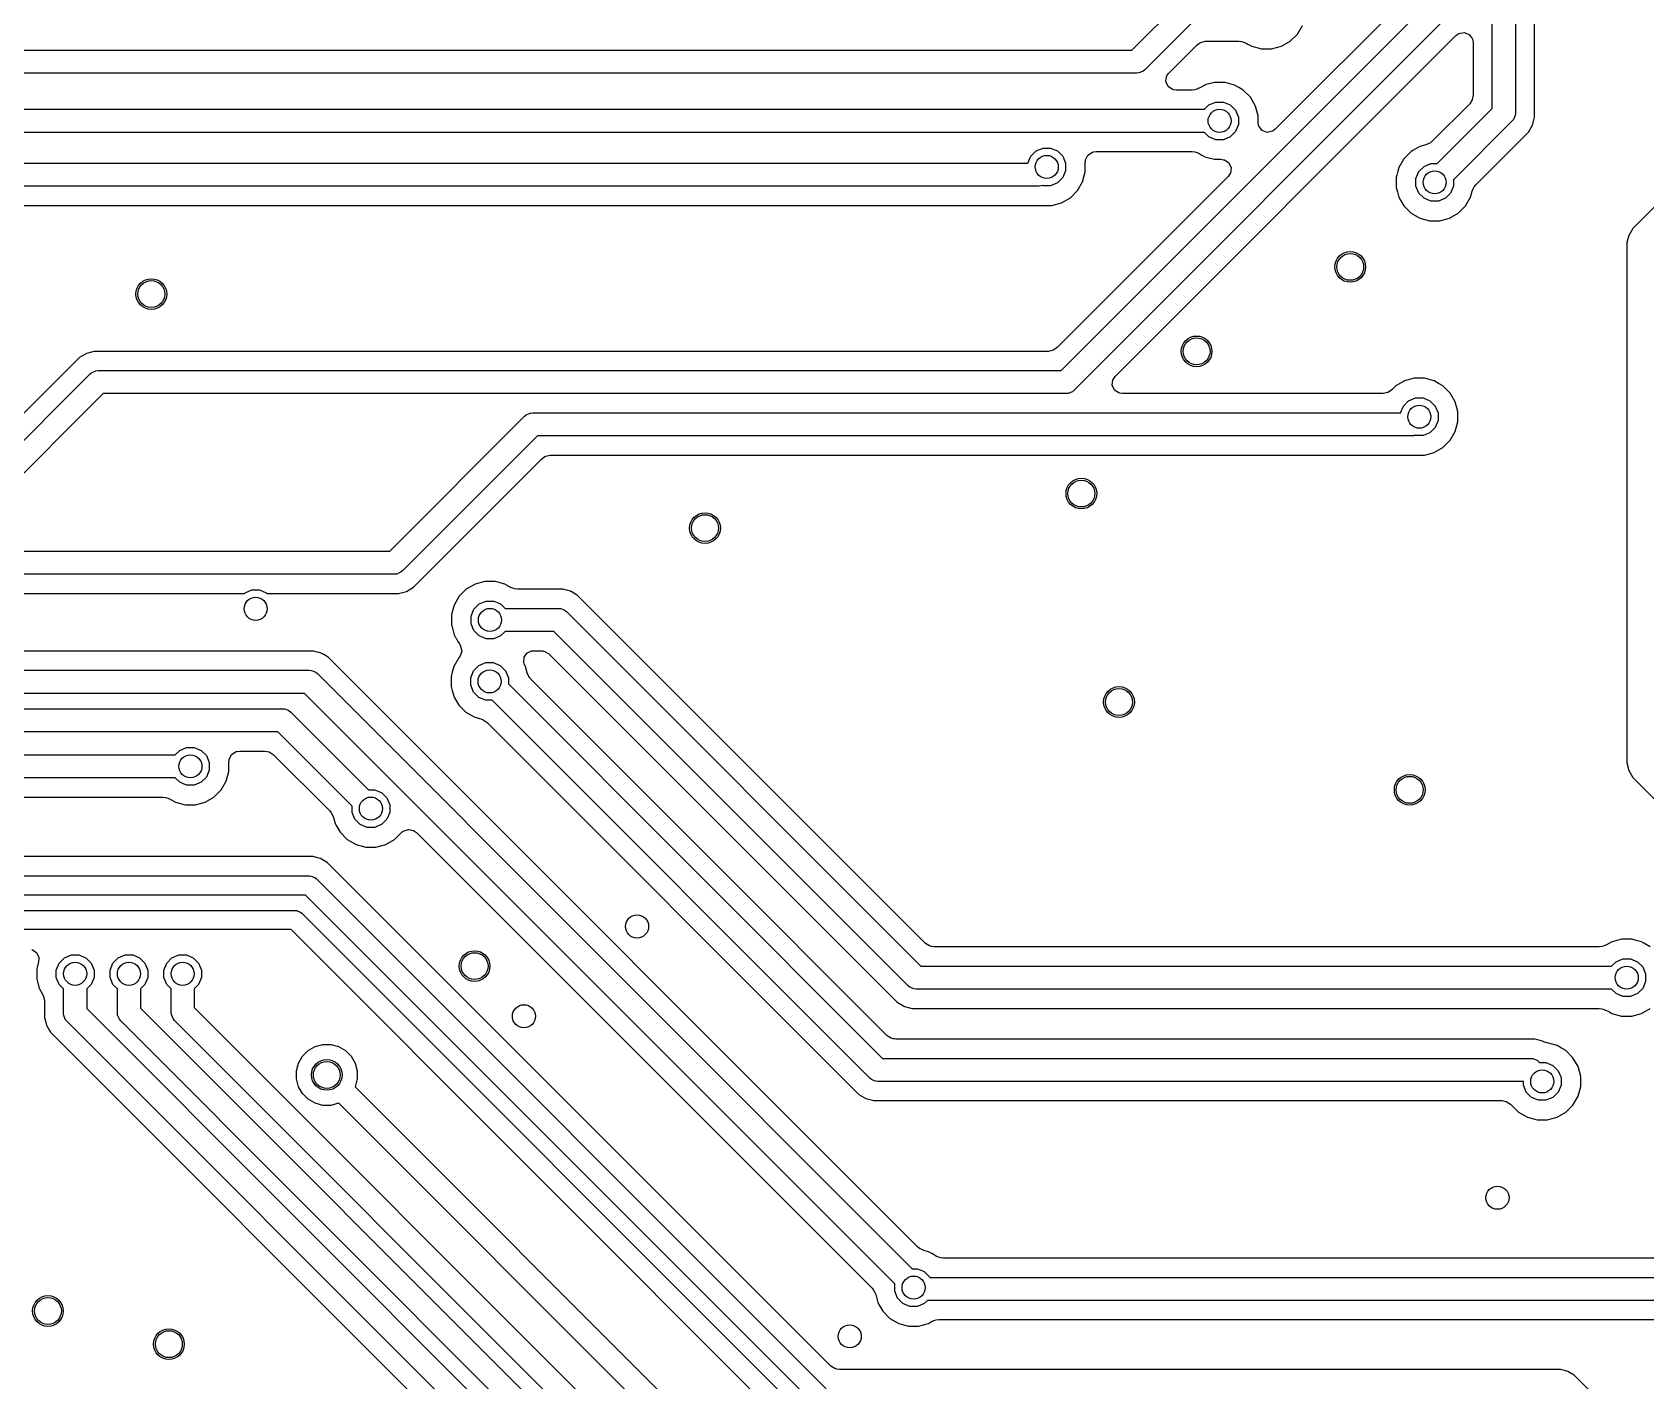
# Model space of a CAD drawing. Header units: inches. Extents: x 0.01 to 5.35, y 0.01 to 3.37.
# Drawn here: x 1.537 to 2.364, y 1.194 to 1.885 of the extents above; entities that cross this region are included whole.
import ezdxf

# ---------------------------------------------------------------- set-up
doc = ezdxf.new("R2010")
doc.units = ezdxf.units.IN
doc.header["$MEASUREMENT"] = 0
doc.layers.add('BLACK', color=250, linetype='CONTINUOUS')

msp = doc.modelspace()

# ---------------------------------------------------------------- linework, layer by layer
at = {"layer": 'BLACK', "linetype": 'CONTINUOUS'}
for p, q in [((2.66322, 2.0907), (2.35691, 1.78439)), ((2.29669, 1.94591), (2.29669, 1.84354)), ((2.30656, 1.84562), (2.30656, 1.94798)), ((2.28488, 1.84599), (2.28488, 1.94346)), ((2.06393, 1.71165), (2.25533, 1.90306)), ((2.24375, 1.90542), (2.17365, 1.83532)), ((2.26542, 1.89643), (2.07055, 1.70157)), ((2.10019, 1.87586), (2.12465, 1.90032)), ((2.13127, 1.89024), (2.10681, 1.86578)), ((2.18497, 1.88405), (2.18756, 1.88854)), ((2.09152, 1.7086), (2.26619, 1.88326)), ((2.11908, 1.86411), (2.13343, 1.87845)), ((2.13343, 1.87845), (2.13454, 1.87929)), ((2.13454, 1.87929), (2.13545, 1.87978)), ((2.13545, 1.87978), (2.13779, 1.88038)), ((2.13779, 1.88038), (2.15515, 1.88038)), ((2.15515, 1.88038), (2.15641, 1.88021)), ((2.15641, 1.88021), (2.15761, 1.87989)), ((2.15761, 1.87989), (2.15879, 1.8794)), ((2.15879, 1.8794), (2.15958, 1.87895)), ((2.15958, 1.87895), (2.16159, 1.87779)), ((2.16159, 1.87779), (2.16661, 1.87644)), ((2.17179, 1.87644), (2.1768, 1.87779)), ((2.1768, 1.87779), (2.1813, 1.88038)), ((2.1813, 1.88038), (2.18497, 1.88405)), ((2.26619, 1.88326), (2.2673, 1.88409)), ((2.2673, 1.88409), (2.26769, 1.88431)), ((2.26769, 1.88431), (2.27038, 1.88489)), ((2.27038, 1.88489), (2.27296, 1.88393)), ((2.27296, 1.88393), (2.27461, 1.88173)), ((2.27461, 1.88173), (2.2747, 1.88146)), ((2.2747, 1.88146), (2.27471, 1.88145)), ((2.27471, 1.88145), (2.27502, 1.87974)), ((2.27502, 1.87974), (2.27502, 1.8528)), ((1.07507, 1.87586), (2.10019, 1.87586)), ((2.16661, 1.87644), (2.16661, 1.87644)), ((2.16661, 1.87644), (2.17179, 1.87644)), ((2.17179, 1.87644), (2.17179, 1.87644)), ((2.10263, 1.86405), (1.07752, 1.86405)), ((2.10378, 1.86416), (2.10263, 1.86405)), ((2.10467, 1.86453), (2.10378, 1.86416)), ((2.10591, 1.86504), (2.10467, 1.86453)), ((2.10681, 1.86578), (2.10591, 1.86504)), ((2.11758, 1.85969), (2.11776, 1.86098)), ((2.11771, 1.86139), (2.11787, 1.86174)), ((2.11776, 1.86098), (2.11771, 1.86139)), ((2.11787, 1.86174), (2.11797, 1.86241)), ((2.11797, 1.86241), (2.1181, 1.86268)), ((2.1181, 1.86268), (2.11876, 1.86364)), ((2.11876, 1.86364), (2.11887, 1.86388)), ((2.11887, 1.86388), (2.11897, 1.86394)), ((2.11897, 1.86394), (2.11908, 1.86411)), ((2.11872, 1.85718), (2.11758, 1.85969)), ((2.12104, 1.8557), (2.11872, 1.85718)), ((2.12146, 1.85557), (2.12104, 1.8557)), ((2.12284, 1.85537), (2.12146, 1.85557)), ((2.13107, 1.85537), (2.12284, 1.85537)), ((2.13233, 1.85554), (2.13107, 1.85537)), ((2.13353, 1.85586), (2.13233, 1.85554)), ((2.13361, 1.85588), (2.13353, 1.85586)), ((2.13408, 1.85619), (2.13361, 1.85588)), ((2.13471, 1.85635), (2.13408, 1.85619)), ((2.13752, 1.85797), (2.13471, 1.85635)), ((2.13758, 1.85799), (2.13752, 1.85797)), ((2.14252, 1.85931), (2.13758, 1.85799)), ((2.14771, 1.85931), (2.14252, 1.85931)), ((2.14252, 1.85931), (2.14252, 1.85931)), ((2.14917, 1.85892), (2.14771, 1.85931)), ((2.14771, 1.85931), (2.14771, 1.85931)), ((2.15272, 1.85797), (2.14917, 1.85892)), ((2.14917, 1.85892), (2.14917, 1.85892)), ((2.15497, 1.85667), (2.15272, 1.85797)), ((2.15722, 1.85537), (2.15497, 1.85667)), ((2.16089, 1.85171), (2.15722, 1.85537)), ((2.27502, 1.8528), (2.27482, 1.85142)), ((1.11165, 1.84551), (2.13737, 1.84551)), ((2.13737, 1.84551), (2.13965, 1.84779)), ((2.13965, 1.84779), (2.1432, 1.84926)), ((2.1432, 1.84926), (2.14704, 1.84926)), ((2.14704, 1.84926), (2.15059, 1.84779)), ((2.15059, 1.84779), (2.1533, 1.84507)), ((2.1533, 1.84507), (2.15477, 1.84153)), ((2.16348, 1.84721), (2.16089, 1.85171)), ((2.16482, 1.8422), (2.16348, 1.84721)), ((2.2733, 1.84835), (2.25414, 1.82919)), ((2.25666, 1.81776), (2.28488, 1.84599)), ((2.27453, 1.85043), (2.2733, 1.84835)), ((2.27482, 1.85142), (2.27453, 1.85043)), ((2.30656, 1.84147), (2.30656, 1.84562)), ((2.15477, 1.83769), (2.1533, 1.83414)), ((2.15477, 1.84153), (2.15477, 1.83769)), ((2.16482, 1.83884), (2.16482, 1.8422)), ((2.16482, 1.8422), (2.16482, 1.8422)), ((2.16513, 1.83714), (2.16482, 1.83884)), ((2.16524, 1.83685), (2.16513, 1.83714)), ((2.16688, 1.83465), (2.16524, 1.83685)), ((2.29496, 1.83937), (2.26501, 1.80941)), ((2.2957, 1.84026), (2.29496, 1.83937)), ((2.29641, 1.84199), (2.2957, 1.84026)), ((2.29658, 1.84239), (2.29641, 1.84199)), ((2.29669, 1.84354), (2.29658, 1.84239)), ((2.3034, 1.83386), (2.30548, 1.83746)), ((2.30548, 1.83746), (2.30656, 1.84147)), ((2.13737, 1.8337), (1.1141, 1.8337)), ((2.13965, 1.83142), (2.13737, 1.8337)), ((2.1432, 1.82995), (2.13965, 1.83142)), ((2.14704, 1.82995), (2.1432, 1.82995)), ((2.15059, 1.83142), (2.14704, 1.82995)), ((2.1533, 1.83414), (2.15059, 1.83142)), ((2.16946, 1.83369), (2.16688, 1.83465)), ((2.17215, 1.83428), (2.16946, 1.83369)), ((2.17254, 1.83449), (2.17215, 1.83428)), ((2.17365, 1.83532), (2.17254, 1.83449)), ((2.25205, 1.8278), (2.25088, 1.82731)), ((2.25313, 1.82842), (2.25205, 1.8278)), ((2.25414, 1.82919), (2.25313, 1.82842)), ((2.27644, 1.8069), (2.3034, 1.83386)), ((2.04687, 1.81795), (2.04833, 1.82147)), ((2.04833, 1.82147), (2.05104, 1.82419)), ((2.05104, 1.82419), (2.05459, 1.82566)), ((2.05459, 1.82566), (2.05843, 1.82566)), ((2.05843, 1.82566), (2.06198, 1.82419)), ((2.06198, 1.82419), (2.06469, 1.82147)), ((2.06469, 1.82147), (2.06616, 1.81792)), ((2.07634, 1.81892), (2.07645, 1.81956)), ((2.07645, 1.81956), (2.07762, 1.82205)), ((2.07762, 1.82205), (2.07992, 1.8235)), ((2.07992, 1.8235), (2.08043, 1.82365)), ((2.08043, 1.82365), (2.08178, 1.82384)), ((2.08178, 1.82384), (2.13107, 1.82384)), ((2.13107, 1.82384), (2.13233, 1.82367)), ((2.13233, 1.82367), (2.13353, 1.82335)), ((2.13353, 1.82335), (2.13471, 1.82286)), ((2.13471, 1.82286), (2.13572, 1.82228)), ((2.13572, 1.82228), (2.13572, 1.82228)), ((2.13572, 1.82228), (2.13572, 1.82228)), ((2.13572, 1.82228), (2.13751, 1.82124)), ((2.13751, 1.82124), (2.13751, 1.82124)), ((2.13751, 1.82124), (2.13751, 1.82124)), ((2.13751, 1.82124), (2.14252, 1.8199)), ((2.14252, 1.8199), (2.14252, 1.8199)), ((2.14252, 1.8199), (2.14574, 1.8199)), ((2.14574, 1.8199), (2.14712, 1.8197)), ((2.14712, 1.8197), (2.14755, 1.81958)), ((2.14755, 1.81958), (2.14986, 1.81809)), ((2.23959, 1.82021), (2.23699, 1.81572)), ((2.24325, 1.82388), (2.23959, 1.82021)), ((2.23959, 1.82021), (2.23959, 1.82021)), ((2.23959, 1.82021), (2.23959, 1.82021)), ((2.24326, 1.82388), (2.24325, 1.82388)), ((2.24416, 1.8244), (2.24326, 1.82388)), ((2.24775, 1.82647), (2.24416, 1.8244)), ((2.25088, 1.82731), (2.24775, 1.82647)), ((2.24775, 1.82647), (2.24775, 1.82647)), ((2.24775, 1.82647), (2.24775, 1.82647)), ((2.24775, 1.82647), (2.24775, 1.82647)), ((1.15299, 1.81795), (2.04687, 1.81795)), ((2.1495, 1.81117), (2.06177, 1.72344)), ((2.06616, 1.81408), (2.06469, 1.81054)), ((2.06616, 1.81792), (2.06616, 1.81408)), ((2.07487, 1.8084), (2.07621, 1.81341)), ((2.07621, 1.81771), (2.07627, 1.81846)), ((2.07621, 1.81341), (2.07621, 1.81771)), ((2.07627, 1.81846), (2.07634, 1.81892)), ((2.07634, 1.81892), (2.07634, 1.81892)), ((2.15049, 1.81259), (2.1495, 1.81117)), ((2.14986, 1.81809), (2.151, 1.81559)), ((2.15061, 1.81287), (2.15049, 1.81259)), ((2.151, 1.81559), (2.15061, 1.81287)), ((2.15061, 1.81287), (2.15061, 1.81287)), ((2.23595, 1.81182), (2.23565, 1.8107)), ((2.23648, 1.81381), (2.23595, 1.81182)), ((2.23699, 1.81572), (2.23648, 1.81381)), ((2.23699, 1.81572), (2.23699, 1.81572)), ((2.23699, 1.81572), (2.23699, 1.81572)), ((2.23699, 1.81572), (2.23699, 1.81572)), ((2.2457, 1.81003), (2.24717, 1.81358)), ((2.24717, 1.81358), (2.24989, 1.81629)), ((2.24989, 1.81629), (2.25343, 1.81776)), ((2.25343, 1.81776), (2.25666, 1.81776)), ((2.05255, 1.80614), (1.15544, 1.80614)), ((2.05371, 1.80626), (2.05255, 1.80614)), ((2.05426, 1.80649), (2.05371, 1.80626)), ((2.05459, 1.80635), (2.05426, 1.80649)), ((2.05843, 1.80635), (2.05459, 1.80635)), ((2.06198, 1.80782), (2.05843, 1.80635)), ((2.06469, 1.81054), (2.06198, 1.80782)), ((2.06861, 1.80024), (2.07228, 1.8039)), ((2.07228, 1.8039), (2.07487, 1.8084)), ((2.23565, 1.8107), (2.23565, 1.80552)), ((2.23565, 1.80552), (2.23625, 1.80326)), ((2.23625, 1.80326), (2.23625, 1.80326)), ((2.23625, 1.80326), (2.23625, 1.80326)), ((2.23625, 1.80326), (2.23699, 1.8005)), ((2.2457, 1.80619), (2.2457, 1.81003)), ((2.24717, 1.80264), (2.2457, 1.80619)), ((2.26501, 1.80619), (2.26354, 1.80264)), ((2.26501, 1.80941), (2.26501, 1.80619)), ((2.27372, 1.8005), (2.27455, 1.80363)), ((2.27455, 1.80363), (2.27504, 1.80481)), ((2.27504, 1.80481), (2.27566, 1.80588)), ((2.27566, 1.80588), (2.27644, 1.8069)), ((1.16196, 1.79628), (2.0548, 1.79628)), ((2.0548, 1.79628), (2.0548, 1.79628)), ((2.0548, 1.79628), (2.05484, 1.79628)), ((2.05484, 1.79628), (2.05494, 1.79629)), ((2.05494, 1.79629), (2.05526, 1.7963)), ((2.05526, 1.7963), (2.0591, 1.7963)), ((2.0591, 1.7963), (2.06412, 1.79764)), ((2.0591, 1.7963), (2.0591, 1.7963)), ((2.06412, 1.79764), (2.06861, 1.80024)), ((2.23699, 1.8005), (2.23791, 1.79892)), ((2.23791, 1.79892), (2.23959, 1.79601)), ((2.23959, 1.79601), (2.24326, 1.79234)), ((2.24989, 1.79993), (2.24717, 1.80264)), ((2.25343, 1.79846), (2.24989, 1.79993)), ((2.25727, 1.79846), (2.25343, 1.79846)), ((2.26082, 1.79993), (2.25727, 1.79846)), ((2.26354, 1.80264), (2.26082, 1.79993)), ((2.26745, 1.79234), (2.27112, 1.79601)), ((2.27112, 1.79601), (2.27372, 1.8005)), ((2.24326, 1.79234), (2.24775, 1.78975)), ((2.24775, 1.78975), (2.25276, 1.78841)), ((2.25276, 1.78841), (2.25276, 1.78841)), ((2.25276, 1.78841), (2.25795, 1.78841)), ((2.25795, 1.78841), (2.26296, 1.78975)), ((2.25795, 1.78841), (2.25795, 1.78841)), ((2.26296, 1.78975), (2.26745, 1.79234)), ((2.35483, 1.78079), (2.35408, 1.77797)), ((2.35485, 1.78082), (2.35483, 1.78079)), ((2.35486, 1.78083), (2.35485, 1.78082)), ((2.35691, 1.78439), (2.35486, 1.78083)), ((2.35691, 1.78439), (2.35691, 1.78439)), ((2.3539, 1.77731), (2.35376, 1.77678)), ((2.35376, 1.77678), (2.35376, 1.51076)), ((2.35393, 1.77741), (2.3539, 1.77731)), ((2.3539, 1.77731), (2.3539, 1.77731)), ((2.35408, 1.77797), (2.35393, 1.77741)), ((2.35393, 1.77741), (2.35393, 1.77741)), ((2.35393, 1.77741), (2.35393, 1.77741)), ((1.56425, 1.72044), (1.56065, 1.71837)), ((1.56826, 1.72152), (1.56425, 1.72044)), ((1.56425, 1.72044), (1.56425, 1.72044)), ((2.05741, 1.72152), (1.56826, 1.72152)), ((2.05975, 1.72211), (2.05741, 1.72152)), ((2.06066, 1.72261), (2.05975, 1.72211)), ((2.06177, 1.72344), (2.06066, 1.72261)), ((1.56065, 1.71837), (1.5002, 1.65792)), ((1.56065, 1.71837), (1.56065, 1.71837)), ((1.56065, 1.71837), (1.56065, 1.71837)), ((1.50272, 1.64648), (1.56616, 1.70992)), ((1.56616, 1.70992), (1.56705, 1.71066)), ((1.56705, 1.71066), (1.56876, 1.71136)), ((1.56876, 1.71136), (1.56918, 1.71154)), ((1.56918, 1.71154), (1.57033, 1.71165)), ((1.57033, 1.71165), (2.06393, 1.71165)), ((2.09002, 1.70417), (2.09041, 1.7069)), ((2.09116, 1.70167), (2.09002, 1.70417)), ((2.09041, 1.7069), (2.09054, 1.70717)), ((2.09054, 1.70717), (2.09152, 1.7086)), ((2.23538, 1.7038), (2.23337, 1.70179)), ((2.23987, 1.70639), (2.23538, 1.7038)), ((2.23538, 1.7038), (2.23538, 1.7038)), ((2.24489, 1.70774), (2.23987, 1.70639)), ((2.23987, 1.70639), (2.23987, 1.70639)), ((2.25007, 1.70774), (2.24489, 1.70774)), ((2.25258, 1.70706), (2.25007, 1.70774)), ((2.25007, 1.70774), (2.25007, 1.70774)), ((2.25509, 1.70639), (2.25258, 1.70706)), ((2.25733, 1.7051), (2.25509, 1.70639)), ((2.25958, 1.7038), (2.25733, 1.7051)), ((2.26325, 1.70013), (2.25958, 1.7038)), ((1.57278, 1.69984), (1.51107, 1.63813)), ((2.06638, 1.69984), (1.57278, 1.69984)), ((2.06753, 1.69996), (2.06638, 1.69984)), ((2.06875, 1.70046), (2.06753, 1.69996)), ((2.06966, 1.70084), (2.06875, 1.70046)), ((2.07055, 1.70157), (2.06966, 1.70084)), ((2.09348, 1.70019), (2.09116, 1.70167)), ((2.0939, 1.70006), (2.09348, 1.70019)), ((2.09528, 1.69986), (2.0939, 1.70006)), ((2.22901, 1.69986), (2.09528, 1.69986)), ((2.23135, 1.70046), (2.22901, 1.69986)), ((2.23226, 1.70096), (2.23135, 1.70046)), ((2.23337, 1.70179), (2.23226, 1.70096)), ((2.2393, 1.6935), (2.24201, 1.69622)), ((2.24201, 1.69622), (2.24556, 1.69768)), ((2.24556, 1.69768), (2.2494, 1.69768)), ((2.2494, 1.69768), (2.25295, 1.69622)), ((2.25295, 1.69622), (2.25566, 1.6935)), ((2.26584, 1.69564), (2.26325, 1.70013)), ((2.26719, 1.69063), (2.26584, 1.69564)), ((1.71972, 1.61913), (1.78886, 1.68827)), ((1.78886, 1.68827), (1.78975, 1.689)), ((1.78975, 1.689), (1.79133, 1.68966)), ((1.79133, 1.68966), (1.79188, 1.68989)), ((1.79188, 1.68989), (1.79304, 1.69)), ((1.79304, 1.69), (2.23785, 1.69)), ((2.23785, 1.69), (2.2393, 1.6935)), ((2.25566, 1.6935), (2.25713, 1.68995)), ((2.25713, 1.68995), (2.25713, 1.68611)), ((2.26719, 1.68544), (2.26719, 1.69063)), ((2.25295, 1.67985), (2.2494, 1.67838)), ((2.25566, 1.68256), (2.25295, 1.67985)), ((2.25713, 1.68611), (2.25566, 1.68256)), ((2.26325, 1.67593), (2.26584, 1.68043)), ((2.26584, 1.68043), (2.26719, 1.68544)), ((1.79548, 1.67819), (1.72635, 1.60905)), ((2.24354, 1.67819), (1.79548, 1.67819)), ((2.2447, 1.6783), (2.24354, 1.67819)), ((2.24522, 1.67852), (2.2447, 1.6783)), ((2.24556, 1.67838), (2.24522, 1.67852)), ((2.2494, 1.67838), (2.24556, 1.67838)), ((2.25509, 1.66967), (2.25958, 1.67226)), ((2.25958, 1.67226), (2.26325, 1.67593)), ((1.73185, 1.60061), (1.79764, 1.6664)), ((1.79764, 1.6664), (1.79875, 1.66723)), ((1.79875, 1.66723), (1.79966, 1.66773)), ((1.79966, 1.66773), (1.802, 1.66833)), ((1.802, 1.66833), (2.25007, 1.66833)), ((2.25007, 1.66833), (2.25509, 1.66967)), ((2.25007, 1.66833), (2.25007, 1.66833)), ((1.48221, 1.61913), (1.71972, 1.61913)), ((1.72217, 1.60732), (1.47976, 1.60732)), ((1.72332, 1.60744), (1.72217, 1.60732)), ((1.72463, 1.60798), (1.72332, 1.60744)), ((1.72545, 1.60832), (1.72463, 1.60798)), ((1.72635, 1.60905), (1.72545, 1.60832)), ((1.47769, 1.59746), (1.64523, 1.59746)), ((1.64523, 1.59746), (1.64556, 1.59779)), ((1.64556, 1.59779), (1.6491, 1.59926)), ((1.6491, 1.59926), (1.65294, 1.59926)), ((1.65294, 1.59926), (1.65649, 1.59779)), ((1.65649, 1.59779), (1.65682, 1.59746)), ((1.65682, 1.59746), (1.72425, 1.59746)), ((1.72425, 1.59746), (1.72826, 1.59854)), ((1.72425, 1.59746), (1.72425, 1.59746)), ((1.72826, 1.59854), (1.73185, 1.60061)), ((1.759, 1.59967), (1.75533, 1.596)), ((1.7635, 1.60226), (1.759, 1.59967)), ((1.759, 1.59967), (1.759, 1.59967)), ((1.759, 1.59967), (1.759, 1.59967)), ((1.76851, 1.6036), (1.7635, 1.60226)), ((1.7635, 1.60226), (1.7635, 1.60226)), ((1.7737, 1.6036), (1.76851, 1.6036)), ((1.7759, 1.60301), (1.7737, 1.6036)), ((1.7737, 1.6036), (1.7737, 1.6036)), ((1.77809, 1.60243), (1.7759, 1.60301)), ((1.77841, 1.60238), (1.77809, 1.60243)), ((1.77901, 1.60214), (1.77841, 1.60238)), ((1.77926, 1.60194), (1.77901, 1.60214)), ((1.78151, 1.60064), (1.77926, 1.60194)), ((1.78269, 1.60015), (1.78151, 1.60064)), ((1.78389, 1.59983), (1.78269, 1.60015)), ((1.78515, 1.59967), (1.78389, 1.59983)), ((1.80841, 1.59967), (1.78515, 1.59967)), ((1.81042, 1.59913), (1.80841, 1.59967)), ((1.80841, 1.59967), (1.80841, 1.59967)), ((1.80841, 1.59967), (1.80841, 1.59967)), ((1.81242, 1.59859), (1.81042, 1.59913)), ((1.81252, 1.59854), (1.81242, 1.59859)), ((1.81278, 1.59839), (1.81252, 1.59854)), ((1.81547, 1.59683), (1.81278, 1.59839)), ((1.81278, 1.59839), (1.81278, 1.59839)), ((1.81278, 1.59839), (1.81278, 1.59839)), ((1.81602, 1.59651), (1.81547, 1.59683)), ((1.99442, 1.41812), (1.81602, 1.59651)), ((1.81602, 1.59651), (1.81602, 1.59651)), ((1.75198, 1.58867), (1.7514, 1.58649)), ((1.75209, 1.58909), (1.75198, 1.58867)), ((1.75274, 1.5915), (1.75209, 1.58909)), ((1.75533, 1.596), (1.75274, 1.5915)), ((1.75274, 1.5915), (1.75274, 1.5915)), ((1.75274, 1.5915), (1.75274, 1.5915)), ((1.75274, 1.5915), (1.75274, 1.5915)), ((1.75533, 1.596), (1.75533, 1.596)), ((1.75533, 1.596), (1.75533, 1.596)), ((1.76145, 1.58582), (1.76292, 1.58937)), ((1.76292, 1.58937), (1.76563, 1.59208)), ((1.76563, 1.59208), (1.76918, 1.59355)), ((1.76918, 1.59355), (1.77302, 1.59355)), ((1.77302, 1.59355), (1.77657, 1.59208)), ((1.77657, 1.59208), (1.77885, 1.5898)), ((1.77885, 1.5898), (1.80634, 1.5898)), ((1.80634, 1.5898), (1.80749, 1.58969)), ((1.80749, 1.58969), (1.80827, 1.58937)), ((1.80827, 1.58937), (1.80962, 1.58881)), ((1.80962, 1.58881), (1.81051, 1.58807)), ((1.81051, 1.58807), (1.99205, 1.40654)), ((1.7514, 1.58649), (1.7514, 1.58649)), ((1.7514, 1.58649), (1.7514, 1.5813)), ((1.7514, 1.5813), (1.75149, 1.58095)), ((1.75149, 1.58095), (1.75166, 1.58032)), ((1.75166, 1.58032), (1.75274, 1.57629)), ((1.76145, 1.58198), (1.76145, 1.58582)), ((1.76292, 1.57843), (1.76145, 1.58198)), ((1.75274, 1.57629), (1.75349, 1.57499)), ((1.75349, 1.57499), (1.75376, 1.57453)), ((1.75376, 1.57453), (1.75467, 1.57294)), ((1.75467, 1.57294), (1.75542, 1.57164)), ((1.75542, 1.57164), (1.75567, 1.57126)), ((1.76563, 1.57571), (1.76292, 1.57843)), ((1.76918, 1.57424), (1.76563, 1.57571)), ((1.77302, 1.57424), (1.76918, 1.57424)), ((1.77657, 1.57571), (1.77302, 1.57424)), ((1.77885, 1.57799), (1.77657, 1.57571)), ((1.80389, 1.57799), (1.77885, 1.57799)), ((1.98543, 1.39645), (1.80389, 1.57799)), ((1.6806, 1.56797), (1.45752, 1.56797)), ((1.68261, 1.56744), (1.6806, 1.56797)), ((1.6806, 1.56797), (1.6806, 1.56797)), ((1.6806, 1.56797), (1.6806, 1.56797)), ((1.68359, 1.56717), (1.68261, 1.56744)), ((1.68261, 1.56744), (1.68261, 1.56744)), ((1.68461, 1.5669), (1.68359, 1.56717)), ((1.68588, 1.56616), (1.68461, 1.5669)), ((1.68821, 1.56482), (1.68588, 1.56616)), ((1.68588, 1.56616), (1.68588, 1.56616)), ((1.69803, 1.555), (1.68821, 1.56482)), ((1.68821, 1.56482), (1.68821, 1.56482)), ((1.68821, 1.56482), (1.68821, 1.56482)), ((1.68821, 1.56482), (1.68821, 1.56482)), ((1.75514, 1.5645), (1.75254, 1.56001)), ((1.75529, 1.56469), (1.75514, 1.5645)), ((1.75514, 1.5645), (1.75514, 1.5645)), ((1.75572, 1.56524), (1.75528, 1.5647)), ((1.75528, 1.5647), (1.75529, 1.56469)), ((1.75567, 1.57126), (1.75606, 1.57054)), ((1.75588, 1.56549), (1.75572, 1.56524)), ((1.75664, 1.56779), (1.75588, 1.56549)), ((1.75606, 1.57054), (1.75665, 1.56786)), ((1.75665, 1.56786), (1.75664, 1.56779)), ((1.78851, 1.56202), (1.78864, 1.56477)), ((1.78864, 1.56477), (1.79024, 1.56701)), ((1.79024, 1.56701), (1.79029, 1.56705)), ((1.79029, 1.56705), (1.79238, 1.568)), ((1.79238, 1.568), (1.79258, 1.56804)), ((1.79258, 1.56804), (1.7935, 1.56813)), ((1.7935, 1.56813), (1.79708, 1.56813)), ((1.79708, 1.56813), (1.79718, 1.56812)), ((1.79718, 1.56812), (1.79718, 1.56812)), ((1.79718, 1.56812), (1.79724, 1.56812)), ((1.79724, 1.56812), (1.7978, 1.56803)), ((1.7978, 1.56803), (1.79846, 1.56793)), ((1.79846, 1.56793), (1.79849, 1.56792)), ((1.79849, 1.56792), (1.79849, 1.56791)), ((1.79849, 1.56791), (1.79867, 1.56788)), ((1.79867, 1.56788), (1.79916, 1.56773)), ((1.79916, 1.56773), (1.79916, 1.56772)), ((1.79916, 1.56772), (1.79945, 1.56764)), ((1.79945, 1.56764), (1.80066, 1.56692)), ((1.80066, 1.56692), (1.80128, 1.56664)), ((1.80128, 1.56664), (1.80137, 1.5665)), ((1.80137, 1.5665), (1.80153, 1.56641)), ((1.80153, 1.56641), (1.97992, 1.38801)), ((1.45071, 1.55811), (1.67852, 1.55811)), ((1.67852, 1.55811), (1.67968, 1.558)), ((1.67968, 1.558), (1.68051, 1.55765)), ((1.68051, 1.55765), (1.68181, 1.55712)), ((1.68181, 1.55712), (1.6827, 1.55638)), ((1.6827, 1.55638), (1.98758, 1.2515)), ((1.99032, 1.2627), (1.69803, 1.555)), ((1.75154, 1.55626), (1.7512, 1.555)), ((1.7512, 1.555), (1.7512, 1.54981)), ((1.75179, 1.55718), (1.75154, 1.55626)), ((1.75254, 1.56001), (1.75179, 1.55718)), ((1.75254, 1.56001), (1.75254, 1.56001)), ((1.75254, 1.56001), (1.75254, 1.56001)), ((1.75254, 1.56001), (1.75254, 1.56001)), ((1.76125, 1.55432), (1.76272, 1.55787)), ((1.76272, 1.55787), (1.76544, 1.56059)), ((1.76544, 1.56059), (1.76899, 1.56205)), ((1.76899, 1.56205), (1.77283, 1.56205)), ((1.77283, 1.56205), (1.77637, 1.56059)), ((1.77637, 1.56059), (1.77909, 1.55787)), ((1.77909, 1.55787), (1.78056, 1.55432)), ((1.78864, 1.56149), (1.78851, 1.56202)), ((1.78916, 1.5602), (1.78864, 1.56149)), ((1.78927, 1.56001), (1.78916, 1.5602)), ((1.79015, 1.55672), (1.78927, 1.56001)), ((1.78927, 1.56001), (1.78927, 1.56001)), ((1.79018, 1.55662), (1.79015, 1.55672)), ((1.79071, 1.55579), (1.79018, 1.55662)), ((1.791, 1.55511), (1.79071, 1.55579)), ((1.79096, 1.55508), (1.791, 1.55511)), ((1.79109, 1.55489), (1.79096, 1.55508)), ((1.7912, 1.55469), (1.79109, 1.55489)), ((1.79109, 1.55489), (1.79109, 1.55489)), ((1.7512, 1.54981), (1.75174, 1.54778)), ((1.75174, 1.54778), (1.75174, 1.54778)), ((1.75174, 1.54778), (1.75254, 1.5448)), ((1.76125, 1.55048), (1.76125, 1.55432)), ((1.76272, 1.54693), (1.76125, 1.55048)), ((1.76544, 1.54422), (1.76272, 1.54693)), ((1.78056, 1.55432), (1.78056, 1.5511)), ((1.78056, 1.5511), (1.97237, 1.35929)), ((1.79147, 1.55425), (1.7912, 1.55469)), ((1.7912, 1.55469), (1.7912, 1.55469)), ((1.79182, 1.55397), (1.79147, 1.55425)), ((1.79203, 1.55357), (1.79182, 1.55397)), ((1.88344, 1.46217), (1.79203, 1.55357)), ((1.44115, 1.53843), (1.6648, 1.53843)), ((1.67608, 1.5463), (1.44827, 1.5463)), ((1.6648, 1.53843), (1.66596, 1.53831)), ((1.66596, 1.53831), (1.66684, 1.53795)), ((1.97861, 1.24377), (1.67608, 1.5463)), ((1.75254, 1.5448), (1.7528, 1.54435)), ((1.7528, 1.54435), (1.7528, 1.54435)), ((1.7528, 1.54435), (1.7528, 1.54435)), ((1.7528, 1.54435), (1.75514, 1.5403)), ((1.75514, 1.5403), (1.75881, 1.53663)), ((1.76899, 1.54275), (1.76544, 1.54422)), ((1.77221, 1.54275), (1.76899, 1.54275)), ((1.96575, 1.34921), (1.77221, 1.54275)), ((1.66684, 1.53795), (1.66808, 1.53743)), ((1.66808, 1.53743), (1.66898, 1.5367)), ((1.66898, 1.5367), (1.70878, 1.4969)), ((1.75881, 1.53663), (1.7633, 1.53404)), ((1.7633, 1.53404), (1.7633, 1.53404)), ((1.7633, 1.53404), (1.7633, 1.53404)), ((1.7633, 1.53404), (1.76643, 1.5332)), ((1.76643, 1.5332), (1.7676, 1.53271)), ((1.7676, 1.53271), (1.76868, 1.53209)), ((1.76868, 1.53209), (1.76969, 1.53132)), ((1.76969, 1.53132), (1.95709, 1.34392)), ((1.66236, 1.52661), (1.4387, 1.52661)), ((1.70043, 1.48855), (1.66236, 1.52661)), ((1.43693, 1.5148), (1.60981, 1.5148)), ((1.60981, 1.5148), (1.61209, 1.51708)), ((1.61209, 1.51708), (1.61564, 1.51855)), ((1.61564, 1.51855), (1.61948, 1.51855)), ((1.61948, 1.51855), (1.62303, 1.51708)), ((1.62303, 1.51708), (1.62574, 1.51437)), ((1.62574, 1.51437), (1.62721, 1.51082)), ((1.63749, 1.51248), (1.63866, 1.51496)), ((1.63866, 1.51496), (1.64097, 1.51642)), ((1.64097, 1.51642), (1.64148, 1.51656)), ((1.64148, 1.51656), (1.64283, 1.51675)), ((1.64283, 1.51675), (1.65555, 1.51675)), ((1.65555, 1.51675), (1.65692, 1.51655)), ((1.65692, 1.51655), (1.65792, 1.51626)), ((1.65792, 1.51626), (1.65999, 1.51503)), ((1.65999, 1.51503), (1.68899, 1.48603)), ((1.62721, 1.50698), (1.62574, 1.50343)), ((1.62721, 1.51082), (1.62721, 1.50698)), ((1.63592, 1.50129), (1.63726, 1.5063)), ((1.63726, 1.51064), (1.63732, 1.51139)), ((1.63726, 1.5063), (1.63726, 1.51064)), ((1.63732, 1.51139), (1.63739, 1.51181)), ((1.63739, 1.51181), (1.63749, 1.51248)), ((1.63739, 1.51181), (1.63739, 1.51181)), ((2.35376, 1.51076), (2.35483, 1.50675)), ((2.35483, 1.50675), (2.35551, 1.50558)), ((2.35551, 1.50558), (2.35551, 1.50558)), ((2.35551, 1.50558), (2.35691, 1.50315)), ((1.60981, 1.50299), (1.43449, 1.50299)), ((1.61209, 1.50071), (1.60981, 1.50299)), ((1.61564, 1.49924), (1.61209, 1.50071)), ((1.61948, 1.49924), (1.61564, 1.49924)), ((1.62303, 1.50071), (1.61948, 1.49924)), ((1.62574, 1.50343), (1.62303, 1.50071)), ((1.63333, 1.4968), (1.63592, 1.50129)), ((1.70878, 1.4969), (1.712, 1.4969)), ((1.712, 1.4969), (1.71555, 1.49543)), ((2.35691, 1.50315), (2.35691, 1.50315)), ((2.35691, 1.50315), (2.48569, 1.37437)), ((1.43694, 1.49313), (1.60351, 1.49313)), ((1.60351, 1.49313), (1.60477, 1.49296)), ((1.60477, 1.49296), (1.60597, 1.49264)), ((1.60597, 1.49264), (1.60715, 1.49215)), ((1.60715, 1.49215), (1.60995, 1.49054)), ((1.60995, 1.49054), (1.61496, 1.48919)), ((1.61496, 1.48919), (1.61496, 1.48919)), ((1.61496, 1.48919), (1.62015, 1.48919)), ((1.62015, 1.48919), (1.62516, 1.49054)), ((1.62015, 1.48919), (1.62015, 1.48919)), ((1.62516, 1.49054), (1.62966, 1.49313)), ((1.62966, 1.49313), (1.63333, 1.4968)), ((1.71555, 1.49543), (1.71826, 1.49271)), ((1.71826, 1.49271), (1.71973, 1.48916)), ((1.71973, 1.48916), (1.71973, 1.48532)), ((1.68899, 1.48603), (1.68977, 1.48502)), ((1.68977, 1.48502), (1.69039, 1.48394)), ((1.69039, 1.48394), (1.69088, 1.48277)), ((1.69088, 1.48277), (1.69172, 1.47964)), ((1.70043, 1.48532), (1.70043, 1.48855)), ((1.70189, 1.48178), (1.70043, 1.48532)), ((1.70461, 1.47906), (1.70189, 1.48178)), ((1.71826, 1.48178), (1.71555, 1.47906)), ((1.71973, 1.48532), (1.71826, 1.48178)), ((1.69172, 1.47964), (1.69172, 1.47964)), ((1.69172, 1.47964), (1.69263, 1.47806)), ((1.69263, 1.47806), (1.69431, 1.47515)), ((1.69431, 1.47515), (1.69798, 1.47148)), ((1.70816, 1.47759), (1.70461, 1.47906)), ((1.712, 1.47759), (1.70816, 1.47759)), ((1.71555, 1.47906), (1.712, 1.47759)), ((1.72218, 1.47148), (1.72524, 1.47454)), ((1.72524, 1.47454), (1.72581, 1.47503)), ((1.72581, 1.47503), (1.72616, 1.47528)), ((1.72616, 1.47528), (1.7267, 1.47568)), ((1.72616, 1.47528), (1.72616, 1.47528)), ((1.7267, 1.47568), (1.72929, 1.47661)), ((1.72929, 1.47661), (1.73195, 1.47601)), ((1.73195, 1.47601), (1.73241, 1.47575)), ((1.73241, 1.47575), (1.7335, 1.47493)), ((1.7335, 1.47493), (1.96695, 1.24148)), ((1.69798, 1.47148), (1.70247, 1.46888)), ((1.70247, 1.46888), (1.70748, 1.46754)), ((1.70748, 1.46754), (1.70748, 1.46754)), ((1.70748, 1.46754), (1.71267, 1.46754)), ((1.71267, 1.46754), (1.71768, 1.46888)), ((1.71267, 1.46754), (1.71267, 1.46754)), ((1.71768, 1.46888), (1.72218, 1.47148)), ((1.68053, 1.46266), (1.38571, 1.46266)), ((1.68145, 1.46241), (1.68053, 1.46266)), ((1.68053, 1.46266), (1.68053, 1.46266)), ((1.68243, 1.46215), (1.68145, 1.46241)), ((1.68296, 1.46201), (1.68243, 1.46215)), ((1.68243, 1.46215), (1.68243, 1.46215)), ((1.68243, 1.46215), (1.68243, 1.46215)), ((1.68327, 1.46192), (1.68296, 1.46201)), ((1.68429, 1.46165), (1.68327, 1.46192)), ((1.68327, 1.46192), (1.68327, 1.46192)), ((1.68327, 1.46192), (1.68327, 1.46192)), ((1.68485, 1.46133), (1.68429, 1.46165)), ((1.68766, 1.4597), (1.68485, 1.46133)), ((1.68485, 1.46133), (1.68485, 1.46133)), ((1.94578, 1.20158), (1.68766, 1.4597)), ((1.68766, 1.4597), (1.68766, 1.4597)), ((1.68766, 1.4597), (1.68766, 1.4597)), ((1.97473, 1.37088), (1.88344, 1.46217)), ((1.3789, 1.4528), (1.67858, 1.4528)), ((1.67858, 1.4528), (1.67954, 1.4527)), ((1.67954, 1.4527), (1.67954, 1.4527)), ((1.67954, 1.4527), (1.68006, 1.45249)), ((1.68006, 1.45249), (1.68132, 1.45197)), ((1.68132, 1.45197), (1.68132, 1.45197)), ((1.68132, 1.45197), (1.68206, 1.45135)), ((1.68206, 1.45135), (1.94342, 1.19)), ((1.67654, 1.44295), (1.37687, 1.44295)), ((1.9379, 1.1816), (1.67654, 1.44295)), ((1.37157, 1.43508), (1.67124, 1.43508)), ((1.67124, 1.43508), (1.6722, 1.43498)), ((1.6722, 1.43498), (1.6722, 1.43498)), ((1.6722, 1.43498), (1.67272, 1.43477)), ((1.67272, 1.43477), (1.67398, 1.43425)), ((1.67398, 1.43425), (1.67398, 1.43425)), ((1.67398, 1.43425), (1.67472, 1.43364)), ((1.67472, 1.43364), (1.93608, 1.17228)), ((1.66921, 1.42524), (1.36953, 1.42524)), ((1.93056, 1.16388), (1.66921, 1.42524)), ((1.53636, 1.41502), (1.53868, 1.41354)), ((1.99649, 1.41689), (1.99442, 1.41812)), ((1.99749, 1.4166), (1.99649, 1.41689)), ((1.99886, 1.4164), (1.99749, 1.4166)), ((2.33973, 1.4164), (1.99886, 1.4164)), ((2.34099, 1.41656), (2.33973, 1.4164)), ((2.34219, 1.41689), (2.34099, 1.41656)), ((2.34337, 1.41737), (2.34219, 1.41689)), ((2.34618, 1.41899), (2.34337, 1.41737)), ((2.34624, 1.41901), (2.34618, 1.41899)), ((2.35119, 1.42033), (2.34624, 1.41901)), ((2.35637, 1.42033), (2.35119, 1.42033)), ((2.35856, 1.41975), (2.35637, 1.42033)), ((2.35637, 1.42033), (2.35637, 1.42033)), ((2.36139, 1.41899), (2.35856, 1.41975)), ((2.36254, 1.41833), (2.36139, 1.41899)), ((2.36588, 1.4164), (2.36254, 1.41833)), ((1.53868, 1.41354), (1.53982, 1.41103)), ((1.53955, 1.40801), (1.5388, 1.40519)), ((1.53975, 1.40874), (1.53955, 1.40801)), ((1.53987, 1.4107), (1.53975, 1.40874)), ((1.53982, 1.41103), (1.53982, 1.41103)), ((1.53982, 1.41103), (1.53987, 1.4107)), ((1.54885, 1.40452), (1.55032, 1.40807)), ((1.55032, 1.40807), (1.55304, 1.41078)), ((1.55304, 1.41078), (1.55658, 1.41225)), ((1.55658, 1.41225), (1.56042, 1.41225)), ((1.56042, 1.41225), (1.56397, 1.41078)), ((1.56397, 1.41078), (1.56669, 1.40807)), ((1.56669, 1.40807), (1.56816, 1.40452)), ((1.57641, 1.40452), (1.57788, 1.40807)), ((1.57788, 1.40807), (1.58059, 1.41078)), ((1.58059, 1.41078), (1.58414, 1.41225)), ((1.58414, 1.41225), (1.58798, 1.41225)), ((1.58798, 1.41225), (1.59153, 1.41078)), ((1.59153, 1.41078), (1.59425, 1.40807)), ((1.59425, 1.40807), (1.59572, 1.40452)), ((1.60395, 1.40452), (1.60542, 1.40807)), ((1.60542, 1.40807), (1.60813, 1.41078)), ((1.60813, 1.41078), (1.61168, 1.41225)), ((1.61168, 1.41225), (1.61552, 1.41225)), ((1.61552, 1.41225), (1.61907, 1.41078)), ((1.61907, 1.41078), (1.62179, 1.40807)), ((1.62179, 1.40807), (1.62326, 1.40452)), ((1.99205, 1.40654), (2.34603, 1.40654)), ((2.34603, 1.40654), (2.34831, 1.40881)), ((2.34831, 1.40881), (2.35186, 1.41028)), ((2.35186, 1.41028), (2.3557, 1.41028)), ((2.3557, 1.41028), (2.35925, 1.40881)), ((2.35925, 1.40881), (2.36196, 1.4061)), ((2.36196, 1.4061), (2.36343, 1.40255)), ((1.5388, 1.40519), (1.5388, 1.4)), ((1.5388, 1.4), (1.54011, 1.39511)), ((1.54885, 1.40068), (1.54885, 1.40452)), ((1.55032, 1.39713), (1.54885, 1.40068)), ((1.56816, 1.40068), (1.56669, 1.39713)), ((1.56816, 1.40452), (1.56816, 1.40068)), ((1.57641, 1.40068), (1.57641, 1.40452)), ((1.57788, 1.39713), (1.57641, 1.40068)), ((1.59572, 1.40068), (1.59425, 1.39713)), ((1.59572, 1.40452), (1.59572, 1.40068)), ((1.60395, 1.40068), (1.60395, 1.40452)), ((1.60542, 1.39713), (1.60395, 1.40068)), ((1.62326, 1.40068), (1.62179, 1.39713)), ((1.62326, 1.40452), (1.62326, 1.40068)), ((2.36343, 1.39871), (2.36196, 1.39516)), ((2.36343, 1.40255), (2.36343, 1.39871)), ((1.54011, 1.39511), (1.54014, 1.39499)), ((1.54014, 1.39499), (1.54014, 1.39499)), ((1.54014, 1.39499), (1.54176, 1.39219)), ((1.54176, 1.39219), (1.54225, 1.39101)), ((1.54225, 1.39101), (1.54257, 1.38981)), ((1.54257, 1.38981), (1.54274, 1.38855)), ((1.5526, 1.39485), (1.55032, 1.39713)), ((1.5526, 1.38235), (1.5526, 1.39485)), ((1.56669, 1.39713), (1.56441, 1.39485)), ((1.56441, 1.39485), (1.56441, 1.3848)), ((1.58016, 1.39485), (1.57788, 1.39713)), ((1.58016, 1.38263), (1.58016, 1.39485)), ((1.59425, 1.39713), (1.59197, 1.39485)), ((1.59197, 1.39485), (1.59197, 1.38508)), ((1.6077, 1.39485), (1.60542, 1.39713)), ((1.6077, 1.38293), (1.6077, 1.39485)), ((1.62179, 1.39713), (1.61951, 1.39485)), ((1.61951, 1.39485), (1.61951, 1.38538)), ((1.98633, 1.39572), (1.98543, 1.39645)), ((1.98714, 1.39538), (1.98633, 1.39572)), ((1.98845, 1.39484), (1.98714, 1.39538)), ((1.98961, 1.39472), (1.98845, 1.39484)), ((2.34603, 1.39472), (1.98961, 1.39472)), ((2.34831, 1.39245), (2.34603, 1.39472)), ((2.35186, 1.39098), (2.34831, 1.39245)), ((2.3557, 1.39098), (2.35186, 1.39098)), ((2.35925, 1.39245), (2.3557, 1.39098)), ((2.36196, 1.39516), (2.35925, 1.39245)), ((1.54274, 1.38855), (1.54274, 1.38028)), ((1.55271, 1.3812), (1.5526, 1.38235)), ((1.5529, 1.38075), (1.55271, 1.3812)), ((1.56441, 1.3848), (1.86354, 1.08567)), ((1.58027, 1.38148), (1.58016, 1.38263)), ((1.58045, 1.38105), (1.58027, 1.38148)), ((1.59197, 1.38508), (1.87169, 1.10535)), ((1.60781, 1.38178), (1.6077, 1.38293)), ((1.60816, 1.38094), (1.60781, 1.38178)), ((1.61951, 1.38538), (1.87985, 1.12504)), ((1.97992, 1.38801), (1.98304, 1.38621)), ((1.98304, 1.38621), (1.98333, 1.38604)), ((1.98333, 1.38604), (1.98352, 1.38594)), ((1.98352, 1.38594), (1.98753, 1.38486)), ((1.98753, 1.38486), (1.99168, 1.38486)), ((1.99168, 1.38486), (2.33973, 1.38486)), ((2.33973, 1.38486), (2.34099, 1.3847)), ((2.34099, 1.3847), (2.34219, 1.38437)), ((2.34219, 1.38437), (2.34337, 1.38389)), ((2.34337, 1.38389), (2.34453, 1.38322)), ((2.34453, 1.38322), (2.34453, 1.38322)), ((2.34453, 1.38322), (2.34617, 1.38227)), ((2.34617, 1.38227), (2.34617, 1.38227)), ((2.34617, 1.38227), (2.34617, 1.38227)), ((2.34617, 1.38227), (2.35119, 1.38093)), ((2.35637, 1.38093), (2.36139, 1.38227)), ((2.36139, 1.38227), (2.36588, 1.38486)), ((1.54274, 1.38028), (1.54378, 1.37638)), ((1.54378, 1.37638), (1.54381, 1.37627)), ((1.54381, 1.37627), (1.54398, 1.37598)), ((1.54398, 1.37598), (1.54398, 1.37598)), ((1.54398, 1.37598), (1.54541, 1.3735)), ((1.54541, 1.3735), (1.54589, 1.37267)), ((1.55359, 1.37907), (1.5529, 1.38075)), ((1.55433, 1.37818), (1.55359, 1.37907)), ((1.85692, 1.07559), (1.55433, 1.37818)), ((1.58115, 1.37935), (1.58045, 1.38105)), ((1.58189, 1.37846), (1.58115, 1.37935)), ((1.86507, 1.09527), (1.58189, 1.37846)), ((1.60869, 1.37965), (1.60816, 1.38094)), ((1.60943, 1.37876), (1.60869, 1.37965)), ((1.87323, 1.11496), (1.60943, 1.37876)), ((2.35119, 1.38093), (2.35119, 1.38093)), ((2.35119, 1.38093), (2.35637, 1.38093)), ((2.35637, 1.38093), (2.35637, 1.38093)), ((1.54589, 1.37267), (1.85141, 1.06715)), ((1.6779, 1.3633), (1.68146, 1.36535)), ((1.68146, 1.36535), (1.68543, 1.36642)), ((1.68543, 1.36642), (1.68954, 1.36642)), ((1.68954, 1.36642), (1.69352, 1.36535)), ((1.69352, 1.36535), (1.69708, 1.3633)), ((1.97681, 1.36964), (1.97473, 1.37088)), ((1.9778, 1.36935), (1.97681, 1.36964)), ((1.97855, 1.36934), (1.9778, 1.36935)), ((1.97918, 1.36915), (1.97855, 1.36934)), ((2.30664, 1.36915), (1.97918, 1.36915)), ((2.30865, 1.36862), (2.30664, 1.36915)), ((2.30664, 1.36915), (2.30664, 1.36915)), ((2.30664, 1.36915), (2.30664, 1.36915)), ((2.31065, 1.36808), (2.30865, 1.36862)), ((2.31069, 1.36806), (2.31065, 1.36808)), ((2.31156, 1.36766), (2.31069, 1.36806)), ((2.31246, 1.36736), (2.31156, 1.36766)), ((2.31276, 1.36727), (2.31246, 1.36736)), ((2.31307, 1.36719), (2.31276, 1.36727)), ((2.31557, 1.36651), (2.31307, 1.36719)), ((2.31808, 1.36584), (2.31557, 1.36651)), ((2.32032, 1.36455), (2.31808, 1.36584)), ((1.67188, 1.35286), (1.67294, 1.35683)), ((1.67294, 1.35683), (1.675, 1.36039)), ((1.675, 1.36039), (1.6779, 1.3633)), ((1.69708, 1.3633), (1.69998, 1.36039)), ((1.69998, 1.36039), (1.70204, 1.35683)), ((1.70204, 1.35683), (1.7031, 1.35286)), ((1.97237, 1.35929), (2.30457, 1.35929)), ((2.30457, 1.35929), (2.30572, 1.35918)), ((2.30572, 1.35918), (2.30605, 1.35904)), ((2.30605, 1.35904), (2.30785, 1.3583)), ((2.30785, 1.3583), (2.30874, 1.35756)), ((2.30874, 1.35756), (2.30917, 1.35713)), ((2.30917, 1.35713), (2.31239, 1.35713)), ((2.31239, 1.35713), (2.31594, 1.35566)), ((2.32257, 1.36325), (2.32032, 1.36455)), ((2.32624, 1.35958), (2.32257, 1.36325)), ((2.32883, 1.35509), (2.32624, 1.35958)), ((1.67188, 1.34875), (1.67188, 1.35286)), ((1.67294, 1.34478), (1.67188, 1.34875)), ((1.7031, 1.34875), (1.70204, 1.34478)), ((1.7031, 1.35286), (1.7031, 1.34875)), ((1.96664, 1.34848), (1.96575, 1.34921)), ((1.96734, 1.34819), (1.96664, 1.34848)), ((1.96877, 1.34759), (1.96734, 1.34819)), ((2.31594, 1.35566), (2.31866, 1.35295)), ((2.31866, 1.35295), (2.32013, 1.3494)), ((2.32013, 1.3494), (2.32013, 1.34556)), ((2.33018, 1.35007), (2.32883, 1.35509)), ((2.33018, 1.34489), (2.33018, 1.35007)), ((1.675, 1.34122), (1.67294, 1.34478)), ((1.6779, 1.33831), (1.675, 1.34122)), ((1.70204, 1.34478), (1.70198, 1.34467)), ((1.70198, 1.34467), (1.90287, 1.14378)), ((1.95709, 1.34392), (1.95709, 1.34392)), ((1.95709, 1.34392), (1.95713, 1.34387)), ((1.95713, 1.34387), (1.9573, 1.3437)), ((1.9573, 1.3437), (1.9573, 1.3437)), ((1.9573, 1.3437), (1.96024, 1.34077)), ((1.96024, 1.34077), (1.96384, 1.33869)), ((1.96992, 1.34748), (1.96877, 1.34759)), ((2.30082, 1.34748), (1.96992, 1.34748)), ((2.30082, 1.34556), (2.30082, 1.34748)), ((2.30229, 1.34201), (2.30082, 1.34556)), ((2.305, 1.3393), (2.30229, 1.34201)), ((2.31866, 1.34201), (2.31594, 1.3393)), ((2.32013, 1.34556), (2.31866, 1.34201)), ((2.32624, 1.33538), (2.32883, 1.33987)), ((2.32883, 1.33987), (2.33018, 1.34489)), ((1.68146, 1.33626), (1.6779, 1.33831)), ((1.68543, 1.33519), (1.68146, 1.33626)), ((1.68954, 1.33519), (1.68543, 1.33519)), ((1.69352, 1.33626), (1.68954, 1.33519)), ((1.69362, 1.33632), (1.69352, 1.33626)), ((1.89624, 1.1337), (1.69362, 1.33632)), ((1.96384, 1.33869), (1.96785, 1.33762)), ((1.96785, 1.33762), (1.96785, 1.33762)), ((1.96785, 1.33762), (1.9723, 1.33762)), ((1.9723, 1.33762), (1.97237, 1.33762)), ((1.97237, 1.33762), (1.97237, 1.33762)), ((1.97237, 1.33762), (2.28989, 1.33762)), ((2.28989, 1.33762), (2.29127, 1.33742)), ((2.29127, 1.33742), (2.29198, 1.33721)), ((2.29198, 1.33721), (2.29414, 1.3359)), ((2.29414, 1.3359), (2.29444, 1.33558)), ((2.29444, 1.33558), (2.29522, 1.33476)), ((2.29522, 1.33476), (2.29528, 1.33474)), ((2.29528, 1.33474), (2.29579, 1.3343)), ((2.29579, 1.3343), (2.29837, 1.33171)), ((2.29837, 1.33171), (2.30287, 1.32912)), ((2.30855, 1.33783), (2.305, 1.3393)), ((2.31239, 1.33783), (2.30855, 1.33783)), ((2.31594, 1.3393), (2.31239, 1.33783)), ((2.31808, 1.32912), (2.32257, 1.33171)), ((2.32257, 1.33171), (2.32624, 1.33538)), ((2.30287, 1.32912), (2.30788, 1.32778)), ((2.30788, 1.32778), (2.30788, 1.32778)), ((2.30788, 1.32778), (2.31307, 1.32778)), ((2.31307, 1.32778), (2.31808, 1.32912)), ((2.31307, 1.32778), (2.31307, 1.32778)), ((1.99133, 1.26193), (1.99032, 1.2627)), ((1.99241, 1.26131), (1.99133, 1.26193)), ((1.99359, 1.26082), (1.99241, 1.26131)), ((1.99586, 1.26021), (1.99359, 1.26082)), ((1.99693, 1.2596), (1.99586, 1.26021)), ((1.99586, 1.26021), (1.99586, 1.26021)), ((1.99586, 1.26021), (1.99586, 1.26021)), ((1.99754, 1.25924), (1.99693, 1.2596)), ((1.99982, 1.25792), (1.99754, 1.25924)), ((1.99754, 1.25924), (1.99754, 1.25924)), ((2.001, 1.25744), (1.99982, 1.25792)), ((2.0022, 1.25712), (2.001, 1.25744)), ((2.00346, 1.25695), (2.0022, 1.25712)), ((1.98758, 1.2515), (1.99018, 1.2515)), ((1.99018, 1.2515), (1.99373, 1.25003)), ((1.99373, 1.25003), (1.99644, 1.24732)), ((2.39485, 1.25695), (2.00346, 1.25695)), ((1.96695, 1.24148), (1.96772, 1.24047)), ((1.97861, 1.23993), (1.97861, 1.24377)), ((1.97861, 1.24377), (1.97861, 1.24377)), ((1.99644, 1.24732), (1.99654, 1.24709)), ((1.99654, 1.24709), (2.40115, 1.24709)), ((1.96772, 1.24047), (1.96834, 1.2394)), ((1.96834, 1.2394), (1.96883, 1.23822)), ((1.96883, 1.23822), (1.9699, 1.23424)), ((1.9699, 1.23424), (1.9699, 1.23424)), ((1.9699, 1.23424), (1.97099, 1.23234)), ((1.97099, 1.23234), (1.97249, 1.22975)), ((1.98007, 1.23638), (1.97861, 1.23993)), ((1.98279, 1.23366), (1.98007, 1.23638)), ((1.98634, 1.23219), (1.98279, 1.23366)), ((1.99373, 1.23366), (1.99018, 1.23219)), ((1.99534, 1.23528), (1.99373, 1.23366)), ((2.40115, 1.23528), (1.99534, 1.23528)), ((1.97249, 1.22975), (1.97616, 1.22608)), ((1.97616, 1.22608), (1.98065, 1.22349)), ((1.99018, 1.23219), (1.98634, 1.23219)), ((1.99586, 1.22349), (1.99751, 1.22444)), ((1.99751, 1.22444), (1.99869, 1.22493)), ((1.99869, 1.22493), (1.99989, 1.22525)), ((1.99989, 1.22525), (2.00115, 1.22541)), ((2.00115, 1.22541), (2.39485, 1.22541)), ((1.98065, 1.22349), (1.98566, 1.22214)), ((1.98566, 1.22214), (1.98566, 1.22214)), ((1.98566, 1.22214), (1.99085, 1.22214)), ((1.99085, 1.22214), (1.99586, 1.22349)), ((1.99085, 1.22214), (1.99085, 1.22214)), ((1.94786, 1.20035), (1.94578, 1.20158)), ((1.94885, 1.20006), (1.94786, 1.20035)), ((1.95023, 1.19986), (1.94885, 1.20006)), ((2.31977, 1.19986), (1.95023, 1.19986)), ((2.32189, 1.19929), (2.31977, 1.19986)), ((2.31977, 1.19986), (2.31977, 1.19986)), ((2.31977, 1.19986), (2.31977, 1.19986)), ((2.32353, 1.19885), (2.32189, 1.19929)), ((2.32189, 1.19929), (2.32189, 1.19929)), ((2.3269, 1.19691), (2.32353, 1.19885)), ((2.32353, 1.19885), (2.32353, 1.19885)), ((2.32353, 1.19885), (2.32353, 1.19885)), ((2.46297, 1.06084), (2.3269, 1.19691)), ((2.3269, 1.19691), (2.3269, 1.19691))]:
    msp.add_line(p, q, dxfattribs=at)
at = {"layer": 'BLACK'}
for centre, radius in [((2.14512, 1.83961), 0.00591), ((2.05651, 1.816), 0.00591), ((2.25535, 1.80811), 0.00591), ((2.21205, 1.7648), 0.00787), ((1.59754, 1.75086), 0.00787), ((2.13331, 1.7215), 0.00787), ((2.24748, 1.68803), 0.00591), ((2.07425, 1.64866), 0.00787), ((1.88134, 1.63094), 0.00787), ((1.65102, 1.58961), 0.00591), ((1.7711, 1.5839), 0.00591), ((1.77091, 1.5524), 0.00591), ((2.09354, 1.54186), 0.00787), ((1.61756, 1.5089), 0.00591), ((2.24254, 1.49686), 0.00787), ((1.71008, 1.48724), 0.00591), ((1.84654, 1.42686), 0.00591), ((1.76323, 1.40654), 0.00787), ((1.5585, 1.4026), 0.00591), ((1.58606, 1.4026), 0.00591), ((1.6136, 1.4026), 0.00591), ((2.35378, 1.40063), 0.00591), ((1.78854, 1.38086), 0.00591), ((1.68749, 1.3508), 0.00787), ((2.31047, 1.34748), 0.00591), ((2.28754, 1.28786), 0.00591), ((1.98826, 1.24185), 0.00591), ((1.54454, 1.22986), 0.00787), ((1.60654, 1.21286), 0.00787), ((1.95554, 1.21686), 0.00591)]:
    msp.add_circle(centre, radius, dxfattribs=at)
at = {"layer": 'WHITE'}
for centre, radius in [((2.14512, 1.83961), 0.00591), ((2.05651, 1.816), 0.00591), ((2.25535, 1.80811), 0.00591), ((2.21205, 1.7648), 0.00689), ((1.59754, 1.75086), 0.00689), ((2.13331, 1.7215), 0.00689), ((2.24748, 1.68803), 0.00591), ((2.07425, 1.64866), 0.00689), ((1.88134, 1.63094), 0.00689), ((1.65102, 1.58961), 0.00591), ((1.7711, 1.5839), 0.00591), ((1.77091, 1.5524), 0.00591), ((2.09354, 1.54186), 0.00689), ((1.61756, 1.5089), 0.00591), ((2.24254, 1.49686), 0.00689), ((1.71008, 1.48724), 0.00591), ((1.84654, 1.42686), 0.00591), ((1.5585, 1.4026), 0.00591), ((1.58606, 1.4026), 0.00591), ((1.6136, 1.4026), 0.00591), ((1.76323, 1.40654), 0.00689), ((2.35378, 1.40063), 0.00591), ((1.78854, 1.38086), 0.00591), ((1.68749, 1.3508), 0.00689), ((2.31047, 1.34748), 0.00591), ((2.28754, 1.28786), 0.00591), ((1.98826, 1.24185), 0.00591), ((1.54454, 1.22986), 0.00689), ((1.60654, 1.21286), 0.00689), ((1.95554, 1.21686), 0.00591)]:
    msp.add_circle(centre, radius, dxfattribs=at)

doc.saveas('drawing.dxf')
